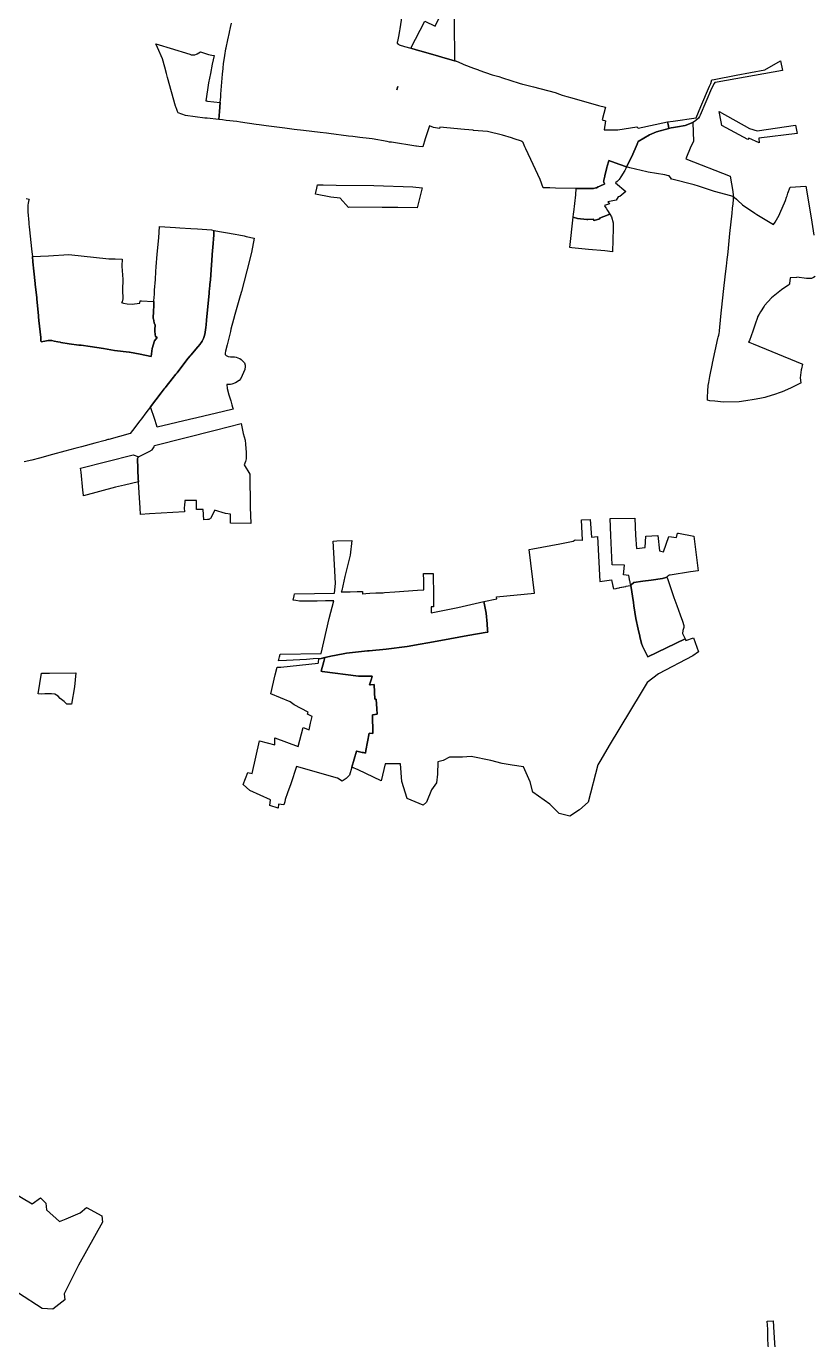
# Model space of a CAD drawing. Header units: inches. Extents: x 280195 to 293923, y 9098893 to 9120289.
# Drawn here: x 288220 to 289799, y 9104676 to 9107311 of the extents above; entities that cross this region are included whole.
import ezdxf

# ---------------------------------------------------------------- set-up
doc = ezdxf.new("R2010")
doc.units = ezdxf.units.IN
doc.header["$MEASUREMENT"] = 0
doc.layers.add('CIS', color=7, linetype='Continuous')

msp = doc.modelspace()

# ---------------------------------------------------------------- linework, layer by layer
at = {"layer": 'CIS'}
for points in [[(289078.4905, 9107322.3164), (289079.2088, 9107242.279), (289074.4368, 9107243.3557), (289053.5027, 9107249.1757), (289039.8853, 9107253.2494), (289009.1377, 9107262.4475), (289002.3171, 9107264.3563), (288991.4534, 9107267.3967), (289019.3735, 9107321.7935), (289039.8919, 9107311.4748), (289060.9748, 9107354.0458), (289078.255, 9107346.0449), (289078.4905, 9107322.3164)], [(288592.4416, 9107253.6043), (288596.7831, 9107252.6613), (288592.8362, 9107235.0567), (288589.2597, 9107216.7522), (288585.5826, 9107197.9331), (288583.4088, 9107183.8948), (288579.9952, 9107161.8498), (288581.2769, 9107161.6537), (288583.6177, 9107161.4125), (288609.0983, 9107158.7872), (288607.5917, 9107140.7023), (288606.2182, 9107124.214), (288582.5241, 9107126.743), (288580.1132, 9107127.0394), (288578.2454, 9107127.269), (288539.4406, 9107132.0396), (288524.7951, 9107137.5102), (288523.5123, 9107140.7023), (288522.0417, 9107144.3617), (288519.9651, 9107149.5288), (288519.4628, 9107150.7786), (288503.4467, 9107208.6925), (288502.0723, 9107213.6625), (288501.2933, 9107216.4791), (288497.7226, 9107229.3908), (288493.0989, 9107246.1102), (288483.4395, 9107268.6314), (288480.0639, 9107276.5016), (288486.4449, 9107274.5167), (288508.3665, 9107267.6975), (288547.8649, 9107255.4027), (288551.0055, 9107254.3346), (288554.5798, 9107253.9319), (288556.708, 9107254.0735), (288558.1541, 9107254.3346), (288561.5492, 9107255.5226), (288562.8578, 9107256.2292), (288569.1517, 9107260.0141), (288585.5009, 9107255.112), (288592.4416, 9107253.6043)], [(289513.7215, 9107107.5733), (289509.0978, 9107106.3481), (289508.9597, 9107106.9352), (289507.2562, 9107114.1766), (289506.092, 9107119.9552), (289517.2045, 9107120.9076), (289563.5596, 9107127.6809), (289573.1905, 9107150.6468), (289590.4262, 9107191.3302), (289592.7573, 9107196.8327), (289594.9398, 9107203.8359), (289599.5676, 9107204.641), (289643.5057, 9107213.4103), (289701.4442, 9107224.3208), (289732.771, 9107242.1008), (289736.5809, 9107222.8391), (289605.559, 9107199.5558), (289601.1254, 9107198.5112), (289599.8926, 9107196.407), (289594.1582, 9107186.62), (289571.8082, 9107132.8082), (289570.0374, 9107130.0625), (289568.2679, 9107127.0011), (289563.2001, 9107122.2844), (289560.074, 9107120.0132), (289556.9361, 9107118.5738), (289541.3264, 9107112.0063), (289526.4353, 9107109.615), (289522.3119, 9107108.9528), (289518.2811, 9107108.3055), (289513.7215, 9107107.5733)], [(288965.4211, 9107190.802), (288963.1272, 9107183.7665), (288965.4436, 9107190.7912), (288965.4211, 9107190.802)], [(289763.0931, 9107113.3034), (289765.972, 9107096.1428), (289689.0594, 9107086.8225), (289690.1477, 9107077.7908), (289669.1927, 9107086.6809), (289667.076, 9107084.1409), (289614.755, 9107112.2737), (289613.3997, 9107119.9705), (289609.824, 9107140.2773), (289670.401, 9107106.5981), (289685.9144, 9107101.4976), (289763.0931, 9107113.3034)], [(289638.2486, 9106968.8271), (289635.3052, 9106970.2308), (289633.3921, 9106970.983), (289600.6285, 9106980.1341), (289582.1724, 9106985.9998), (289568.2464, 9106990.4257), (289559.5459, 9106993.1909), (289514.7217, 9107004.537), (289514.2531, 9107004.6556), (289512.3788, 9107007.7437), (289509.2016, 9107011.0119), (289507.7852, 9107011.414), (289500.9781, 9107013.3463), (289467.2435, 9107018.9488), (289464.5912, 9107019.5375), (289430.6293, 9107027.0775), (289424.0318, 9107029.3688), (289434.3752, 9107050.1914), (289445.1878, 9107074.8318), (289447.4328, 9107079.9479), (289470.2724, 9107093.5753), (289483.9808, 9107099.6924), (289509.0978, 9107106.3481), (289513.7215, 9107107.5733), (289518.2811, 9107108.3055), (289522.3119, 9107108.9528), (289526.4353, 9107109.615), (289541.3264, 9107112.0063), (289556.9361, 9107118.5738), (289558.4664, 9107079.9897), (289552.844, 9107070.3985), (289542.5914, 9107045.2631), (289631.5146, 9107010.5716), (289636.9593, 9106979.8905), (289637.9865, 9106972.311), (289638.2486, 9106968.8271)], [(289424.0318, 9107029.3688), (289422.2863, 9107025.8549), (289420.2921, 9107021.8403), (289412.5895, 9107009.1006), (289412.5315, 9107009.005), (289409.0934, 9107004.1342), (289405.024, 9106999.777), (289402.551, 9106997.7651), (289402.0567, 9106997.3629), (289422.3784, 9106979.8586), (289410.525, 9106969.487), (289407.35, 9106969.2753), (289403.3283, 9106962.7136), (289386.3637, 9106959.2022), (289389.5701, 9106955.0936), (289379.6914, 9106951.6599), (289380.735, 9106949.7639), (289382.9522, 9106946.257), (289385.6619, 9106941.9709), (289390.7382, 9106934.1612), (289378.5596, 9106929.5896), (289369.6733, 9106926.254), (289370.2289, 9106924.7458), (289359.2751, 9106921.8883), (289357.0526, 9106924.349), (289346.0312, 9106923.8081), (289344.1145, 9106923.714), (289325.3819, 9106925.7777), (289316.9553, 9106928.5413), (289317.6565, 9106935.1935), (289317.9991, 9106938.0546), (289322.2371, 9106973.4571), (289323.1334, 9106985.8817), (289330.0018, 9106985.7649), (289331.1831, 9106985.7749), (289331.2834, 9106985.7757), (289346.9102, 9106985.9077), (289354.1136, 9106985.9686), (289357.6348, 9106986.1965), (289362.5881, 9106987.2078), (289363.3618, 9106987.5013), (289367.315, 9106989.0005), (289370.4748, 9106990.7284), (289380.3798, 9106995.215), (289379.7547, 9106995.8741), (289379.0081, 9106996.9404), (289378.458, 9106998.12), (289378.1212, 9106999.3773), (289378.0077, 9107000.674), (289378.1212, 9107001.9707), (289378.2191, 9107002.4381), (289380.2806, 9107010.917), (289380.6254, 9107012.3354), (289380.8705, 9107013.3435), (289381.2245, 9107014.7997), (289383.642, 9107024.7429), (289383.6443, 9107024.7522), (289384.4623, 9107028.1168), (289385.1886, 9107030.6161), (289388.3941, 9107041.6452), (289388.4206, 9107041.7363), (289393.6719, 9107039.9126), (289410.3271, 9107034.1283), (289424.0318, 9107029.3688)], [(288815.6038, 9106993.0434), (288841.7773, 9106992.7483), (288917.37, 9106991.7136), (288995.3671, 9106989.0051), (289014.3237, 9106987.4693), (289004.2375, 9106946.9473), (288965.2203, 9106947.5554), (288933.7578, 9106948.0458), (288933.6986, 9106947.7789), (288867.64, 9106948.2924), (288866.0548, 9106947.5533), (288849.6882, 9106966.2776), (288830.8499, 9106968.6059), (288800.0387, 9106974.3753), (288800.2045, 9106975.1092), (288800.8058, 9106977.7714), (288802.7012, 9106986.6676), (288804.0873, 9106993.1732), (288815.6038, 9106993.0434)], [(289316.9553, 9106928.5413), (289325.3819, 9106925.7777), (289344.1145, 9106923.714), (289346.0312, 9106923.8081), (289357.0526, 9106924.349), (289359.2751, 9106921.8883), (289370.2289, 9106924.7458), (289369.6733, 9106926.254), (289378.5596, 9106929.5896), (289390.7382, 9106934.1612), (289393.9097, 9106929.2818), (289396.9077, 9106916.7374), (289397.1888, 9106905.3163), (289396.7798, 9106882.9075), (289395.7039, 9106858.8369), (289380.0723, 9106860.522), (289347.5149, 9106863.6837), (289314.1302, 9106866.9259), (289310.504, 9106867.3441), (289316.9553, 9106928.5413)], [(288631.9889, 9106593.1806), (288629.6804, 9106592.4117), (288622.4769, 9106592.4702), (288623.1349, 9106584.3853), (288626.3225, 9106572.1256), (288629.5142, 9106561.8808), (288630.0677, 9106559.8095), (288632.2827, 9106551.5207), (288633.6527, 9106546.8165), (288634.7845, 9106542.931), (288634.7906, 9106542.7421), (288634.7441, 9106542.7294), (288615.279, 9106538.1572), (288561.9101, 9106525.6212), (288547.6337, 9106522.2349), (288482.7498, 9106506.8449), (288481.1251, 9106511.8623), (288477.7662, 9106522.2348), (288469.4078, 9106548.0465), (288490.5008, 9106575.9996), (288496.5561, 9106583.6173), (288498.5654, 9106586.1452), (288500.4266, 9106588.4867), (288512.4372, 9106603.5967), (288520.1718, 9106613.3272), (288522.4402, 9106616.181), (288526.0735, 9106620.9153), (288532.5638, 9106629.3727), (288544.2255, 9106644.5684), (288544.9838, 9106645.4753), (288548.8357, 9106650.0819), (288550.1132, 9106651.6098), (288563.794, 9106667.9707), (288568.6609, 9106673.7912), (288569.3003, 9106674.5826), (288571.4376, 9106677.6962), (288572.7587, 9106679.6207), (288575.5147, 9106685.0747), (288577.5192, 9106690.8474), (288578.7364, 9106696.8358), (288578.8583, 9106697.8232), (288579.8655, 9106706.7837), (288579.8806, 9106706.9182), (288580.5107, 9106712.5236), (288581.553, 9106721.7964), (288586.7129, 9106775.8302), (288587.0559, 9106779.4227), (288587.5251, 9106784.3359), (288587.5275, 9106784.3609), (288587.5478, 9106784.573), (288588.1722, 9106791.1128), (288588.2791, 9106792.2314), (288588.3985, 9106793.4821), (288588.8042, 9106797.7312), (288589.2555, 9106802.4571), (288593.6807, 9106861.7887), (288594.0664, 9106867.0661), (288594.0906, 9106867.3968), (288595.9432, 9106892.7412), (288596.1821, 9106896.0102), (288596.1101, 9106899.3866), (288596.0564, 9106901.9056), (288639.1753, 9106894.3193), (288646.2282, 9106893.0786), (288656.8615, 9106890.7089), (288660.9744, 9106889.7923), (288677.1387, 9106886.1901), (288672.0511, 9106857.2123), (288662.5329, 9106820.4368), (288651.4059, 9106779.2879), (288648.8765, 9106770.1765), (288638.5332, 9106732.9175), (288635.8969, 9106723.2704), (288630.5804, 9106703.8158), (288629.3781, 9106699.0345), (288629.3683, 9106698.9956), (288622.6484, 9106672.2713), (288619.6037, 9106659.3535), (288618.7431, 9106655.7017), (288618.6915, 9106655.4517), (288618.6234, 9106654.6732), (288618.6915, 9106653.8947), (288618.8938, 9106653.14), (288619.1677, 9106652.5526), (288619.224, 9106652.4316), (288619.6723, 9106651.7915), (288620.2249, 9106651.2389), (288620.6856, 9106650.8999), (288625.2286, 9106648.9119), (288629.8314, 9106648.2775), (288635.5732, 9106648.0482), (288637.786, 9106647.9598), (288641.1718, 9106647.4312), (288647.6263, 9106644.8409), (288648.2293, 9106644.4991), (288651.1708, 9106642.8321), (288653.7857, 9106640.3268), (288657.7006, 9106635.8334), (288658.8645, 9106631.1815), (288659.0298, 9106628.4606), (288658.1304, 9106622.6983), (288653.1574, 9106610.6456), (288650.5517, 9106604.5383), (288647.0176, 9106600.5404), (288639.6826, 9106595.7431), (288631.9889, 9106593.1806)], [(288422.3185, 9106754.2522), (288432.2538, 9106754.0839), (288446.9044, 9106755.6824), (288446.9853, 9106755.694), (288447.1941, 9106755.7499), (288447.3901, 9106755.8413), (288447.5672, 9106755.9653), (288447.72, 9106756.1182), (288447.844, 9106756.2953), (288447.9255, 9106756.4649), (288448.59, 9106759.785), (288448.6405, 9106759.9651), (288448.7315, 9106760.1603), (288448.855, 9106760.3368), (288449.0073, 9106760.4889), (288449.1836, 9106760.6124), (288449.3789, 9106760.7035), (288449.5869, 9106760.7592), (288449.8014, 9106760.778), (288449.8282, 9106760.7759), (288449.9891, 9106760.7636), (288476.0275, 9106759.3909), (288475.6952, 9106749.857), (288475.3554, 9106740.108), (288474.6732, 9106724.8759), (288474.8302, 9106724.0061), (288475.5544, 9106719.9927), (288476.7561, 9106716.4706), (288478.4385, 9106711.5876), (288477.957, 9106703.0664), (288477.8617, 9106699.6852), (288478.2671, 9106692.7262), (288478.9043, 9106688.5542), (288482.3125, 9106686.8784), (288477.1019, 9106680.1507), (288472.4117, 9106664.8458), (288470.2871, 9106649.0446), (288448.1828, 9106653.6652), (288427.2064, 9106657.3978), (288426.1191, 9106657.5912), (288426.0608, 9106657.6016), (288396.617, 9106661.034), (288374.6969, 9106664.4659), (288347.8835, 9106668.8066), (288329.8318, 9106671.1843), (288325.6604, 9106671.7338), (288305.7224, 9106674.4587), (288289.5628, 9106676.9217), (288287.8429, 9106677.1839), (288283.0801, 9106678.0943), (288276.2262, 9106679.4045), (288271.3128, 9106680.5551), (288269.7612, 9106680.9185), (288264.0034, 9106680.9185), (288257.4375, 9106679.5055), (288250.0607, 9106677.9471), (288249.5144, 9106681.7266), (288249.1887, 9106684.7874), (288248.9905, 9106686.6499), (288245.309, 9106721.2458), (288244.6975, 9106728.1054), (288244.5214, 9106730.0804), (288241.4456, 9106764.5787), (288241.2979, 9106766.2357), (288238.1299, 9106793.5732), (288237.9655, 9106794.9918), (288235.098, 9106819.7355), (288233.2707, 9106838.5651), (288232.2408, 9106849.1777), (288264.2647, 9106851.0758), (288305.6134, 9106853.5266), (288385.6714, 9106844.8527), (288385.6658, 9106844.6919), (288398.4901, 9106844.5674), (288412.3143, 9106844.1137), (288412.1185, 9106843.3312), (288411.8423, 9106831.1866), (288412.4548, 9106819.439), (288412.7421, 9106813.9274), (288413.412, 9106801.8879), (288413.234, 9106783.9202), (288413.4095, 9106763.4139), (288413.4098, 9106763.3382), (288413.2754, 9106761.8018), (288412.8762, 9106760.312), (288412.2244, 9106758.9142), (288412.1314, 9106758.757), (288411.4507, 9106757.4398), (288411.221, 9106756.8665), (288411.2145, 9106756.8502), (288414.9974, 9106755.7385), (288422.3185, 9106754.2522)], [(288668.1004, 9106412.928), (288669.1587, 9106346.6762), (288670.217, 9106313.6562), (288629.8945, 9106314.397), (288629.5611, 9106332.4046), (288619.6392, 9106333.5952), (288597.5311, 9106340.5769), (288597.2519, 9106339.8545), (288594.8752, 9106333.7054), (288591.0835, 9106326.2144), (288590.8527, 9106325.7879), (288589.9716, 9106324.5295), (288588.8853, 9106323.4432), (288587.6268, 9106322.5621), (288586.2345, 9106321.9128), (288584.7506, 9106321.5152), (288583.2202, 9106321.3814), (288576.2872, 9106321.0645), (288574.7055, 9106341.6107), (288561.1595, 9106341.8105), (288561.0802, 9106359.9875), (288537.832, 9106359.701), (288537.7956, 9106359.1535), (288537.1458, 9106349.3597), (288536.9436, 9106346.3131), (288536.9828, 9106345.2038), (288537.2604, 9106337.3338), (288466.9021, 9106332.8238), (288449.3202, 9106331.4619), (288448.3851, 9106345.2038), (288446.3397, 9106375.2606), (288444.8465, 9106397.2029), (288444.7553, 9106398.5436), (288444.518, 9106402.0302), (288443.2199, 9106444.1861), (288443.7495, 9106445.5822), (288444.1417, 9106446.616), (288445.448, 9106447.5394), (288446.5715, 9106448.3336), (288468.9265, 9106459.5359), (288470.0914, 9106460.1403), (288472.1725, 9106461.5975), (288473.9689, 9106463.3939), (288475.4261, 9106465.4751), (288476.3945, 9106467.5519), (288476.4998, 9106467.7777), (288477.1574, 9106470.2317), (288598.9992, 9106501.1959), (288650.9487, 9106514.398), (288655.2586, 9106494.2643), (288658.7067, 9106480.6984), (288659.6771, 9106472.6771), (288660.8625, 9106455.9887), (288660.8625, 9106443.1765), (288659.4617, 9106438.2239), (288656.7678, 9106431.1546), (288668.1004, 9106412.928)], [(288445.448, 9106447.5394), (288444.1417, 9106446.616), (288443.7495, 9106445.5822), (288443.2199, 9106444.1861), (288444.518, 9106402.0302), (288444.7553, 9106398.5436), (288444.8465, 9106397.2029), (288416.9658, 9106390.7353), (288398.8167, 9106386.5253), (288334.7541, 9106368.8647), (288334.6157, 9106370.7599), (288333.5641, 9106380.8174), (288329.8538, 9106416.3017), (288329.007, 9106424.3995), (288434.5553, 9106451.0618), (288445.448, 9106447.5394)], [(289442.0981, 9106290.4122), (289443.7102, 9106263.6007), (289461.5046, 9106265.633), (289462.6959, 9106288.4533), (289486.9885, 9106289.8239), (289489.8158, 9106258.6876), (289498.1757, 9106256.8375), (289508.7702, 9106287.191), (289524.4601, 9106285.2604), (289526.4732, 9106294.4378), (289528.2648, 9106294.3598), (289558.9383, 9106288.4533), (289567.3441, 9106218.2935), (289552.3284, 9106216.3023), (289511.1092, 9106210.0401), (289510.9012, 9106210.006), (289509.4079, 9106209.6059), (289508.0068, 9106208.9525), (289506.7404, 9106208.0657), (289505.6471, 9106206.9725), (289505.4282, 9106206.701), (289504.7285, 9106205.9912), (289504.6933, 9106205.9634), (289504.212, 9106205.639), (289503.5509, 9106205.3307), (289502.8465, 9106205.142), (289502.6713, 9106205.1149), (289496.0714, 9106203.2784), (289473.2797, 9106200.0043), (289456.5552, 9106197.6018), (289438.4216, 9106194.9771), (289433.157, 9106190.2248), (289432.8548, 9106189.8094), (289432.4662, 9106189.3476), (289437.7723, 9106155.0585), (289438.8112, 9106148.2238), (289442.679, 9106122.78), (289447.3243, 9106101.3686), (289450.3916, 9106087.231), (289450.6149, 9106086.3774), (289454.7147, 9106070.7017), (289455.9355, 9106068.092), (289456.2553, 9106067.4085), (289466.35, 9106045.8302), (289541.3324, 9106081.9449), (289542.6705, 9106079.0987), (289558.2489, 9106084.2315), (289568.3484, 9106056.1164), (289557.1219, 9106048.3585), (289488.3301, 9106012.1105), (289465.2344, 9105994.3153), (289453.1815, 9105974.2132), (289389.3567, 9105867.7649), (289372.4761, 9105839.6113), (289366.3214, 9105829.3463), (289346.9405, 9105754.3246), (289329.7425, 9105738.7804), (289309.8987, 9105726.5433), (289302.3613, 9105728.4277), (289288.7321, 9105731.835), (289269.8804, 9105750.6866), (289235.8153, 9105774.4991), (289230.5237, 9105795.0044), (289217.0766, 9105825.1728), (289194.8048, 9105828.4081), (289174.1613, 9105831.6404), (289151.4791, 9105837.6685), (289112.4531, 9105845.9368), (289095.2551, 9105844.6138), (289069.1274, 9105844.6138), (289056.3105, 9105838.0685), (289045.5888, 9105835.4957), (289044.7963, 9105810.2746), (289042.669, 9105793.02), (289033.0779, 9105778.7986), (289022.8252, 9105754.6553), (289015.88, 9105748.3715), (288984.1458, 9105761.747), (288972.9227, 9105795.9632), (288970.8705, 9105831.2624), (288939.9671, 9105831.2625), (288931.4825, 9105797.4669), (288885.8837, 9105818.9414), (288873.0255, 9105824.8631), (288882.1819, 9105856.6095), (288883.212, 9105856.4355), (288893.9417, 9105854.2896), (288896.6441, 9105853.7491), (288900.41, 9105852.9959), (288901.3058, 9105858.004), (288907.525, 9105892.7736), (288914.7835, 9105891.915), (288914.7671, 9105893.009), (288914.2152, 9105929.8814), (288919.2742, 9105930.347), (288919.7865, 9105930.3942), (288923.7669, 9105930.7605), (288922.9454, 9105941.4008), (288921.4307, 9105961.0188), (288919.3362, 9105960.7483), (288918.4328, 9105974.8442), (288917.4404, 9105990.3332), (288910.7194, 9105989.9004), (288908.5965, 9105989.7637), (288910.3442, 9105995.6086), (288912.1535, 9106001.6591), (288913.9038, 9106007.5128), (288896.9748, 9106007.5128), (288896.3398, 9106007.5128), (288886.387, 9106007.5128), (288813.1502, 9106016.8262), (288811.6686, 9106017.0379), (288816.7486, 9106036.5111), (288818.5653, 9106044.4685), (288834.2537, 9106047.8398), (288838.423, 9106048.6509), (288861.9755, 9106053.2327), (288904.6621, 9106057.8903), (288907.4908, 9106058.1348), (288941.8192, 9106061.1008), (288983.7699, 9106066.984), (289010.1231, 9106071.3211), (289025.475, 9106073.8477), (289051.2127, 9106078.5901), (289105.5865, 9106088.6089), (289144.5932, 9106095.4727), (289145.7115, 9106095.7044), (289145.3951, 9106099.5823), (289144.3513, 9106112.3772), (289142.4776, 9106133.9688), (289137.8904, 9106157.3585), (289164.113, 9106162.2909), (289162.7901, 9106166.5242), (289239.1225, 9106173.69), (289228.5712, 9106261.3667), (289236.1089, 9106262.7008), (289290.4121, 9106272.8972), (289316.5755, 9106277.9181), (289321.1436, 9106280.8465), (289335.2001, 9106279.8655), (289335.3755, 9106279.8812), (289333.6518, 9106320.8491), (289351.2237, 9106321.4579), (289353.8858, 9106286.1382), (289365.8001, 9106287.4126), (289370.169, 9106197.0524), (289394.0226, 9106200.586), (289396.5585, 9106187.9929), (289397.0585, 9106185.5098), (289397.2878, 9106184.3713), (289397.4942, 9106183.3465), (289397.7063, 9106182.2925), (289403.2256, 9106183.42), (289403.3879, 9106183.4532), (289404.9851, 9106183.7795), (289409.0753, 9106184.6151), (289410.5479, 9106184.9159), (289413.5605, 9106185.5315), (289414.7217, 9106185.7687), (289418.0145, 9106186.4414), (289418.7567, 9106186.593), (289422.7627, 9106187.4114), (289423.4927, 9106187.5605), (289427.1205, 9106188.3017), (289427.2432, 9106188.3267), (289430.9077, 9106189.0754), (289432.4357, 9106189.3875), (289432.457, 9106189.3919), (289432.4356, 9106189.4965), (289432.3553, 9106189.8882), (289432.0335, 9106191.4555), (289431.9519, 9106191.8534), (289431.3981, 9106194.5512), (289430.9402, 9106196.7821), (289430.6546, 9106198.1734), (289428.3435, 9106209.4327), (289418.1087, 9106210.4374), (289419.8524, 9106230.1857), (289394.9298, 9106230.8584), (289392.5347, 9106289.4299), (289391.0841, 9106323.7505), (289440.396, 9106324.245), (289442.0981, 9106290.4122)], [(288851.5796, 9106176.7181), (288856.2697, 9106176.4167), (288869.5113, 9106176.4945), (288883.97, 9106177.0659), (288888.0809, 9106177.182), (288892.3143, 9106177.3015), (288893.8865, 9106177.3459), (288893.9069, 9106177.3502), (288893.9609, 9106177.355), (288894.0149, 9106177.3502), (288894.0672, 9106177.3362), (288894.1162, 9106177.3133), (288894.1607, 9106177.2822), (288894.199, 9106177.2439), (288894.2301, 9106177.1995), (288894.253, 9106177.1504), (288894.267, 9106177.0981), (288894.2712, 9106177.0615), (288894.5033, 9106172.9305), (288894.5193, 9106172.8738), (288894.5481, 9106172.8118), (288894.5873, 9106172.7559), (288894.6357, 9106172.7075), (288894.6916, 9106172.6683), (288894.7536, 9106172.6395), (288894.8196, 9106172.6218), (288894.8877, 9106172.6158), (288894.9158, 9106172.6167), (288900.8409, 9106173.0431), (288909.0932, 9106173.5257), (288921.1594, 9106174.1733), (288935.9201, 9106174.7012), (288938.1663, 9106174.8401), (288959.4076, 9106176.1541), (289004.8561, 9106179.5432), (289017.0538, 9106180.7341), (289017.2834, 9106182.1493), (289017.6868, 9106187.7895), (289017.6318, 9106189.876), (289017.1236, 9106199.517), (289016.4097, 9106213.0595), (289035.8245, 9106213.168), (289036.4595, 9106167.6596), (289036.8829, 9106146.0696), (289031.8029, 9106146.0696), (289032.0145, 9106134.4279), (289085.5662, 9106145.0112), (289137.8904, 9106157.3585), (289142.4776, 9106133.9688), (289144.3513, 9106112.3772), (289145.3951, 9106099.5823), (289145.7115, 9106095.7044), (289144.5932, 9106095.4727), (289105.5865, 9106088.6089), (289051.2127, 9106078.5901), (289025.475, 9106073.8477), (289010.1231, 9106071.3211), (288983.7699, 9106066.984), (288941.8192, 9106061.1008), (288907.4908, 9106058.1348), (288904.6621, 9106057.8903), (288861.9755, 9106053.2327), (288838.423, 9106048.6509), (288834.2537, 9106047.8398), (288818.5653, 9106044.4685), (288811.4385, 9106042.937), (288795.445, 9106041.8758), (288781.8717, 9106040.9751), (288742.1289, 9106038.5238), (288726.087, 9106037.7985), (288728.0978, 9106046.2597), (288728.5036, 9106047.9676), (288729.3883, 9106051.6903), (288811.2881, 9106052.8884), (288827.7981, 9106122.8973), (288836.8297, 9106158.5614), (288832.1505, 9106158.4453), (288820.4287, 9106158.1546), (288803.5192, 9106157.9915), (288803.3856, 9106157.9902), (288773.2765, 9106157.6997), (288769.9897, 9106157.7568), (288768.032, 9106158.0674), (288760.6379, 9106159.3541), (288755.128, 9106159.9451), (288757.2083, 9106168.6874), (288758.0535, 9106172.4333), (288837.8788, 9106173.6974), (288839.9954, 9106193.3824), (288837.8788, 9106231.2708), (288835.2942, 9106278.2273), (288835.3322, 9106278.2286), (288842.8264, 9106278.4989), (288872.7335, 9106279.5773), (288869.6288, 9106249.8976), (288859.0455, 9106206.9291), (288852.6955, 9106179.2007), (288851.5796, 9106176.7181)], [(289541.3324, 9106081.9449), (289466.35, 9106045.8302), (289456.2553, 9106067.4085), (289455.9355, 9106068.092), (289454.7147, 9106070.7017), (289450.6149, 9106086.3774), (289450.3916, 9106087.231), (289447.3243, 9106101.3686), (289442.679, 9106122.78), (289438.8112, 9106148.2238), (289437.7723, 9106155.0585), (289432.4662, 9106189.3476), (289432.8548, 9106189.8094), (289433.157, 9106190.2248), (289438.4216, 9106194.9771), (289456.5552, 9106197.6018), (289473.2797, 9106200.0043), (289496.0714, 9106203.2784), (289502.6713, 9106205.1149), (289502.8465, 9106205.142), (289503.5509, 9106205.3307), (289504.212, 9106205.639), (289504.6933, 9106205.9634), (289504.7667, 9106205.7012), (289505.8626, 9106203.2043), (289518.7696, 9106165.383), (289524.6813, 9106148.9003), (289531.4564, 9106130.0106), (289535.9014, 9106117.6176), (289538.7136, 9106109.0936), (289538.9324, 9106108.2246), (289539.0269, 9106107.1441), (289538.9324, 9106106.0637), (289538.7136, 9106105.1947), (289537.1378, 9106098.8214), (289536.2153, 9106092.8298), (289541.3324, 9106081.9449)], [(288816.7486, 9106036.5111), (288811.6686, 9106017.0379), (288813.1502, 9106016.8262), (288886.387, 9106007.5128), (288896.3398, 9106007.5128), (288896.9748, 9106007.5128), (288913.9038, 9106007.5128), (288912.1535, 9106001.6591), (288910.3442, 9105995.6086), (288908.5965, 9105989.7637), (288910.7194, 9105989.9004), (288917.4404, 9105990.3332), (288918.4328, 9105974.8442), (288919.3362, 9105960.7483), (288921.4307, 9105961.0188), (288922.9454, 9105941.4008), (288923.7669, 9105930.7605), (288919.7865, 9105930.3942), (288919.2742, 9105930.347), (288914.2152, 9105929.8814), (288914.7671, 9105893.009), (288914.7835, 9105891.915), (288907.525, 9105892.7736), (288901.3058, 9105858.004), (288900.41, 9105852.9959), (288896.6441, 9105853.7491), (288893.9417, 9105854.2896), (288883.212, 9105856.4355), (288882.1819, 9105856.6095), (288873.0255, 9105824.8631), (288868.3953, 9105808.8103), (288861.7808, 9105802.1958), (288853.4479, 9105796.622), (288843.9183, 9105802.8595), (288761.9838, 9105825.7015), (288750.863, 9105791.1308), (288743.7473, 9105772.9183), (288739.5239, 9105759.5761), (288738.5975, 9105755.3551), (288736.3026, 9105748.7538), (288726.1654, 9105750.3708), (288725.1071, 9105742.4334), (288708.1737, 9105747.7251), (288709.7612, 9105758.8376), (288668.5855, 9105777.5394), (288654.9687, 9105789.5936), (288664.2549, 9105813.7517), (288673.1308, 9105812.0342), (288687.9849, 9105877.3419), (288718.2279, 9105869.4336), (288718.2279, 9105883.192), (288765.3238, 9105866.2586), (288775.4211, 9105903.971), (288787.245, 9105899.8339), (288790.281, 9105913.2287), (288793.1133, 9105926.4527), (288783.841, 9105930.8115), (288785.5283, 9105934.886), (288757.095, 9105949.5064), (288749.5314, 9105955.7081), (288710.3673, 9105971.9235), (288719.3921, 9106009.6272), (288723.1513, 9106025.4456), (288730.7703, 9106025.1585), (288805.2268, 9106033.5103), (288806.428, 9106034.6476), (288806.589, 9106042.6152), (288811.4385, 9106042.937), (288818.5653, 9106044.4685), (288816.7486, 9106036.5111)], [(288244.0878, 9105971.805), (288250.2053, 9106013.0976), (288266.4407, 9106013.2479), (288319.6381, 9106013.8049), (288316.8439, 9105985.8634), (288310.9315, 9105951.3352), (288301.3657, 9105951.3352), (288295.8095, 9105956.0978), (288287.872, 9105962.4478), (288283.9032, 9105966.8134), (288277.5532, 9105971.179), (288270.4095, 9105971.9728), (288262.8688, 9105971.9728), (288256.9158, 9105971.5758), (288250.5656, 9105970.7822), (288244.0878, 9105971.805)], [(289731.5523, 9104538.4526), (289717.7938, 9104538.0293), (289713.9839, 9104582.2677), (289707.4222, 9104676.0362), (289706.9989, 9104696.9913), (289706.1522, 9104712.8663), (289717.794, 9104713.2896), (289719.4873, 9104690.2179), (289724.3556, 9104617.6161), (289731.5523, 9104538.4526)]]:
    msp.add_lwpolyline(points, close=True, dxfattribs=at)
for points in [[(288974.2474, 9107341.1085), (288968.9249, 9107306.2065), (288968.3174, 9107302.4241), (288966.4254, 9107290.6437), (288964.4192, 9107281.0217), (288964.1716, 9107279.8342), (288963.723, 9107277.6827), (288966.6219, 9107275.2599), (288967.982, 9107274.1232), (288978.8711, 9107270.918), (288991.4534, 9107267.3967), (289002.3171, 9107264.3563), (289009.1377, 9107262.4475), (289039.8853, 9107253.2494), (289053.5027, 9107249.1757), (289074.4368, 9107243.3557), (289079.2088, 9107242.279), (289080.8985, 9107241.8977), (289082.287, 9107241.5844), (289083.0449, 9107241.2423), (289093.6828, 9107236.4393), (289097.724, 9107234.8642), (289116.7063, 9107227.4657), (289122.8949, 9107225.2759), (289126.751, 9107223.9113), (289127.6214, 9107223.6034), (289154.6073, 9107214.0546), (289167.5004, 9107210.3141), (289175.3411, 9107208.0393), (289208.5995, 9107196.9899), (289215.4626, 9107195.3417), (289218.6918, 9107194.5662), (289237.1921, 9107190.1232), (289280.4954, 9107178.2304), (289289.2473, 9107175.2269), (289294.9045, 9107173.2853), (289303.9493, 9107170.1811), (289314.0787, 9107167.735), (289367.6804, 9107152.7215), (289381.9196, 9107149.1799), (289374.7758, 9107123.5151), (289381.655, 9107121.3986), (289378.7456, 9107103.6455), (289406.7904, 9107103.936), (289444.6259, 9107109.7569), (289447.0463, 9107106.962), (289506.092, 9107119.9552), (289507.2562, 9107114.1766), (289508.9597, 9107106.9352), (289509.0978, 9107106.3481), (289483.9808, 9107099.6924), (289470.2724, 9107093.5753), (289447.4328, 9107079.9479), (289445.1878, 9107074.8318), (289434.3752, 9107050.1914), (289424.0318, 9107029.3688), (289410.3271, 9107034.1283), (289393.6719, 9107039.9126), (289388.4206, 9107041.7363), (289388.3941, 9107041.6452), (289385.1886, 9107030.6161), (289384.4623, 9107028.1168), (289383.6443, 9107024.7522), (289383.642, 9107024.7429), (289381.2245, 9107014.7997), (289380.8705, 9107013.3435), (289380.6254, 9107012.3354), (289380.2806, 9107010.917), (289378.2191, 9107002.4381), (289378.1212, 9107001.9707), (289378.0077, 9107000.674), (289378.1212, 9106999.3773), (289378.458, 9106998.12), (289379.0081, 9106996.9404), (289379.7547, 9106995.8741), (289380.3798, 9106995.215), (289370.4748, 9106990.7284), (289367.315, 9106989.0005), (289363.3618, 9106987.5013), (289362.5881, 9106987.2078), (289357.6348, 9106986.1965), (289354.1136, 9106985.9686), (289346.9102, 9106985.9077), (289331.2834, 9106985.7757), (289331.1831, 9106985.7749), (289330.0018, 9106985.7649), (289323.1334, 9106985.8817), (289281.3324, 9106986.5927), (289269.891, 9106986.992), (289269.5606, 9106987.0035), (289258.8743, 9106987.3764), (289256.6913, 9106987.4526), (289250.6895, 9107003.7387), (289236.4552, 9107033.7874), (289221.9042, 9107065.598), (289220.1391, 9107069.5747), (289217.081, 9107076.4647), (289216.2885, 9107077.8881), (289214.4579, 9107079.8609), (289213.7378, 9107080.3339), (289213.0713, 9107080.7717), (289198.8373, 9107085.4793), (289192.9046, 9107087.4324), (289175.4274, 9107093.186), (289145.3101, 9107100.1361), (289135.464, 9107100.7153), (289117.0842, 9107102.5675), (289116.4294, 9107102.6335), (289098.8281, 9107104.4072), (289049.553, 9107109.1606), (289048.918, 9107106.4617), (289036.853, 9107108.2079), (289028.7959, 9107111.4278), (289020.1442, 9107085.7261), (289015.1903, 9107069.3229), (289007.5218, 9107070.332), (289002.894, 9107070.9411), (289001.3914, 9107071.139), (288952.3723, 9107078.6013), (288948.8238, 9107079.1415), (288944.1429, 9107079.9755), (288913.8367, 9107085.3746), (288907.69, 9107086.0921), (288889.1001, 9107088.2618), (288874.8228, 9107089.9283), (288866.2378, 9107090.9303), (288826.677, 9107096.233), (288822.43, 9107096.7236), (288809.6813, 9107098.1961), (288776.2303, 9107102.0597), (288757.3404, 9107104.4186), (288748.192, 9107105.561), (288738.3926, 9107106.7847), (288701.2674, 9107111.4206), (288687.2003, 9107113.5527), (288680.9348, 9107114.5024), (288649.7277, 9107119.2323), (288642.1922, 9107120.3744), (288621.0892, 9107122.6268), (288613.395, 9107123.448), (288606.2182, 9107124.214), (288607.5917, 9107140.7023), (288609.0983, 9107158.7872), (288610.0277, 9107169.9441), (288610.2379, 9107172.4668), (288610.4328, 9107175.1925), (288610.4371, 9107175.2535), (288613.3164, 9107215.532), (288614.6107, 9107226.4881), (288614.7125, 9107227.3502), (288615.8266, 9107236.78), (288617.6279, 9107248.1332), (288617.6306, 9107248.1504), (288618.3646, 9107252.7767), (288620.5258, 9107266.3983), (288620.8291, 9107268.3098), (288624.416, 9107284.3446), (288627.6783, 9107298.9284), (288627.8708, 9107299.7885), (288629.8851, 9107308.7934), (288631.7213, 9107317.7268)], [(289802.5463, 9106809.1431), (289798.8009, 9106806.9807), (289794.7138, 9106805.5661), (289790.4328, 9106804.9506), (289786.1128, 9106805.1565), (289784.9938, 9106805.3459), (289765.6491, 9106807.7031), (289765.6438, 9106807.4535), (289752.0154, 9106806.8041), (289750.7606, 9106795.225), (289750.7203, 9106794.9416), (289750.5262, 9106794.2173), (289750.2093, 9106793.5377), (289749.7792, 9106792.9235), (289749.249, 9106792.3933), (289748.6348, 9106791.9632), (289747.9552, 9106791.6463), (289747.5661, 9106791.5252), (289734.8603, 9106782.6017), (289728.1888, 9106777.1928), (289714.8714, 9106766.3962), (289714.7588, 9106766.2727), (289700.8865, 9106751.049), (289699.9599, 9106750.0321), (289692.5416, 9106738.5392), (289689.9273, 9106733.7452), (289686.867, 9106728.1332), (289686.3701, 9106727.2218), (289682.2196, 9106713.9107), (289677.2824, 9106699.2559), (289670.3029, 9106681.1441), (289668.7116, 9106677.729), (289671.2807, 9106676.6702), (289678.148, 9106673.8399), (289715.3277, 9106658.5171), (289775.4526, 9106634.0773), (289776.922, 9106633.6067), (289774.7796, 9106623.8293), (289774.5, 9106622.0908), (289771.918, 9106606.0375), (289773.3494, 9106595.989), (289773.3583, 9106595.8633), (289773.3448, 9106595.7086), (289773.3046, 9106595.5585), (289773.2389, 9106595.4177), (289773.1498, 9106595.2904), (289773.0399, 9106595.1806), (289772.9127, 9106595.0914), (289772.8951, 9106595.0816), (289766.1354, 9106592.1148), (289754.1572, 9106585.9679), (289740.5749, 9106579.9072), (289735.8971, 9106578.004), (289731.9174, 9106576.3848), (289720.8425, 9106572.4803), (289705.1347, 9106567.4557), (289701.5996, 9106566.6229), (289691.5006, 9106564.244), (289680.1162, 9106562.2628), (289663.1123, 9106559.5174), (289650.1171, 9106557.8026), (289618.4941, 9106557.3364), (289600.9864, 9106558.7868), (289591.2403, 9106559.9782), (289586.3245, 9106560.8769), (289586.3901, 9106561.8821), (289586.337, 9106565.4698), (289586.3136, 9106567.0522), (289586.7205, 9106578.9652), (289587.9396, 9106590.8225), (289588.7705, 9106596.2371), (289590.9056, 9106608.829), (289596.4259, 9106634.7806), (289596.5553, 9106635.389), (289607.0388, 9106684.6745), (289607.8735, 9106687.5219), (289609.0593, 9106691.5673), (289609.731, 9106694.8458), (289610.2938, 9106698.7012), (289610.4769, 9106700.5307), (289612.8891, 9106728.7605), (289618.5941, 9106779.0948), (289622.5898, 9106814.3485), (289624.38, 9106830.1424), (289625.8513, 9106843.1239), (289626.8359, 9106852.4468), (289627.5022, 9106858.7561), (289631.391, 9106895.5789), (289635.7239, 9106936.6069), (289636.6948, 9106945.7998), (289636.7579, 9106946.1293), (289637.9865, 9106954.8052), (289638.3972, 9106963.5582), (289638.2486, 9106968.8271), (289640.2055, 9106967.7115), (289644.6866, 9106964.5055), (289647.452, 9106961.9607), (289656.3752, 9106952.8883), (289681.1906, 9106936.3323), (289685.1857, 9106933.9297), (289718.4799, 9106913.9072), (289721.7798, 9106918.0965), (289724.9215, 9106922.8054), (289729.7984, 9106932.0244), (289731.658, 9106935.5398), (289742.8693, 9106961.7199), (289745.0493, 9106968.5157), (289745.8356, 9106970.9673), (289746.7535, 9106973.8286), (289747.6482, 9106976.6179), (289751.9971, 9106988.3316), (289783.4699, 9106990.8551), (289794.0017, 9106926.7783), (289794.0017, 9106926.7783), (289799.7121, 9106892.0358)], [(288219.562, 9106966.0196), (288225.6158, 9106964.1724), (288225.2729, 9106963.0447), (288223.6667, 9106956.1369), (288223.2535, 9106952.5363), (288222.8582, 9106949.0911), (288222.8582, 9106941.9989), (288223.0896, 9106939.1252), (288225.1309, 9106917.614), (288225.415, 9106914.6207), (288225.9302, 9106909.1925), (288226.6043, 9106902.9523), (288230.707, 9106864.9815), (288231.3304, 9106858.5584), (288232.2408, 9106849.1777), (288233.2707, 9106838.5651), (288235.098, 9106819.7355), (288237.9655, 9106794.9918), (288238.1299, 9106793.5732), (288241.2979, 9106766.2357), (288241.4456, 9106764.5787), (288244.5214, 9106730.0804), (288244.6975, 9106728.1054), (288245.309, 9106721.2458), (288248.9905, 9106686.6499), (288249.1887, 9106684.7874), (288249.5144, 9106681.7266), (288250.0607, 9106677.9471), (288257.4375, 9106679.5055), (288264.0034, 9106680.9185), (288269.7612, 9106680.9185), (288271.3128, 9106680.5551), (288276.2262, 9106679.4045), (288283.0801, 9106678.0943), (288287.8429, 9106677.1839), (288289.5628, 9106676.9217), (288305.7224, 9106674.4587), (288325.6604, 9106671.7338), (288329.8318, 9106671.1843), (288347.8835, 9106668.8066), (288374.6969, 9106664.4659), (288396.617, 9106661.034), (288426.0608, 9106657.6016), (288426.1191, 9106657.5912), (288427.2064, 9106657.3978), (288448.1828, 9106653.6652), (288470.2871, 9106649.0446), (288472.4117, 9106664.8458), (288477.1019, 9106680.1507), (288482.3125, 9106686.8784), (288478.9043, 9106688.5542), (288478.2671, 9106692.7262), (288477.8617, 9106699.6852), (288477.957, 9106703.0664), (288478.4385, 9106711.5876), (288476.7561, 9106716.4706), (288475.5544, 9106719.9927), (288474.8302, 9106724.0061), (288474.6732, 9106724.8759), (288475.3554, 9106740.108), (288475.6952, 9106749.857), (288476.0275, 9106759.3909), (288476.0539, 9106760.15), (288476.8794, 9106773.7929), (288477.2199, 9106779.4227), (288477.3553, 9106781.6607), (288478.8689, 9106803.4722), (288479.9543, 9106819.1137), (288480.7132, 9106828.4187), (288482.7892, 9106853.8785), (288485.5751, 9106887.1537), (288487.5086, 9106909.925), (288519.4502, 9106907.6989), (288528.1143, 9106907.0951), (288549.9617, 9106905.5725), (288563.3452, 9106904.6397), (288591.7799, 9106902.658), (288596.0564, 9106901.9056), (288596.1101, 9106899.3866), (288596.1821, 9106896.0102), (288595.9432, 9106892.7412), (288594.0906, 9106867.3968), (288594.0664, 9106867.0661), (288593.6807, 9106861.7887), (288589.2555, 9106802.4571), (288588.8042, 9106797.7312), (288588.3985, 9106793.4821), (288588.2791, 9106792.2314), (288588.1722, 9106791.1128), (288587.5478, 9106784.573), (288587.5275, 9106784.3609), (288587.5251, 9106784.3359), (288587.0559, 9106779.4227), (288586.7129, 9106775.8302), (288581.553, 9106721.7964), (288580.5107, 9106712.5236), (288579.8806, 9106706.9182), (288579.8655, 9106706.7837), (288578.8583, 9106697.8232), (288578.7364, 9106696.8358), (288577.5192, 9106690.8474), (288575.5147, 9106685.0747), (288572.7587, 9106679.6207), (288571.4376, 9106677.6962), (288569.3003, 9106674.5826), (288568.6609, 9106673.7912), (288563.794, 9106667.9707), (288550.1132, 9106651.6098), (288548.8357, 9106650.0819), (288544.9838, 9106645.4753), (288544.2255, 9106644.5684), (288532.5638, 9106629.3727), (288526.0735, 9106620.9153), (288522.4402, 9106616.181), (288520.1718, 9106613.3272), (288512.4372, 9106603.5967), (288500.4266, 9106588.4867), (288498.5654, 9106586.1452), (288496.5561, 9106583.6173), (288490.5008, 9106575.9996), (288469.4078, 9106548.0465), (288460.114, 9106535.7302), (288450.9464, 9106523.5811), (288447.8283, 9106519.4487), (288433.1524, 9106500), (288428.5765, 9106493.9359), (288385.7885, 9106482.4099), (288383.7674, 9106481.8655), (288378.3607, 9106480.4091), (288357.6488, 9106474.8299), (288330.6827, 9106467.5238), (288328.2829, 9106466.8736), (288317.2521, 9106463.8849), (288297.3152, 9106458.4833), (288272.757, 9106451.9565), (288246.3608, 9106444.9413), (288231.3345, 9106440.9479), (288215.5442, 9106437.3915)], [(288189.0307, 9104973.6152), (288232.0626, 9104948.407), (288248.2655, 9104960.4881), (288259.378, 9104949.6931), (288260.7539, 9104936.4639), (288286.6831, 9104912.6513), (288300.1801, 9104918.3616), (288327.9582, 9104930.1139), (288340.6582, 9104941.2264), (288371.35, 9104924.293), (288373.1925, 9104911.8007), (288324.7736, 9104825.0172), (288295.6694, 9104767.6025), (288297.1672, 9104755.6274), (288273.3547, 9104736.9743), (288251.5265, 9104738.5618), (288204.6952, 9104769.1212)]]:
    msp.add_lwpolyline(points, dxfattribs=at)

doc.saveas('drawing.dxf')
